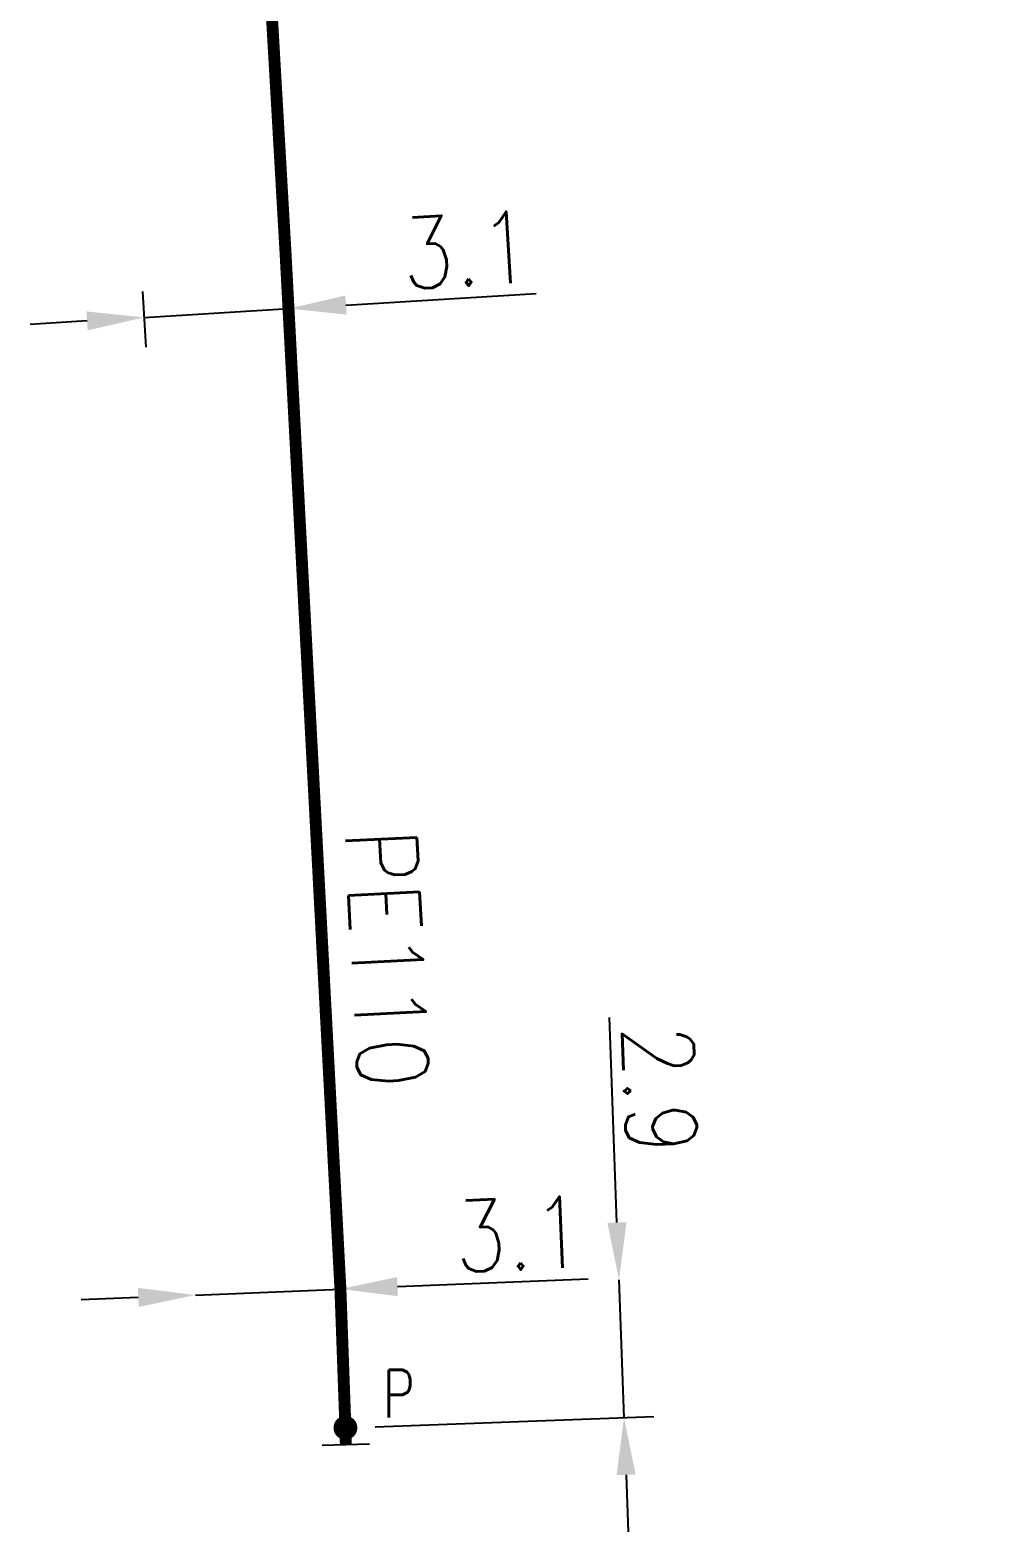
# Model space of a CAD drawing. Header units: millimetres. Extents: x 150994 to 151987, y 125997 to 127005.
# Drawn here: x 151649.85 to 151670.11, y 126248.52 to 126280.06 of the extents above; entities that cross this region are included whole.
import ezdxf
from ezdxf.enums import TextEntityAlignment as Align

# ---------------------------------------------------------------- set-up
doc = ezdxf.new("R2010")
doc.units = ezdxf.units.MM
doc.header["$PDMODE"] = 34
doc.linetypes.add('L_100_PE', pattern=[14, 10, -1.5, 1, -1.5])
doc.layers.get('0').update_dxf_attribs({"linetype": 'CONTINUOUS'})
doc.layers.get('Defpoints').update_dxf_attribs({"linetype": 'CONTINUOUS'})
for name, color, linetype in [('L_140', 3, 'CONTINUOUS'), ('L_300', 7, 'CONTINUOUS'), ('L_340', 7, 'CONTINUOUS')]:
    doc.layers.add(name, color=color, linetype=linetype)
doc.styles.add('G_ROMANS', font='ROMANS.SHX', dxfattribs={"width": 0.75})
doc.styles.get("Standard").update_dxf_attribs({"font": 'romans.shx', "width": 0.85})
doc.dimstyles.get("Standard").update_dxf_attribs({"dimtxt": 1.5, "dimasz": 1.2, "dimexe": 0.625, "dimexo": 0.625, "dimgap": 0.25, "dimtad": 1, "dimdec": 1, "dimzin": 0, "dimdsep": 46, "dimtxsty": 'Standard', "dimcen": -0.5, "dimadec": 0, "dimazin": 0, "dimtfac": 1, "dimtdec": 1, "dimtmove": 0, "dimatfit": 3, "dimfxl": 0, "dimtolj": 1, "dimtzin": 0, "dimarcsym": 0})

# ---------------------------------------------------------------- blocks, each defined once
blk = doc.blocks.new('*D344')
at = {"layer": 'Defpoints', "color": 0, "linetype": 'Continuous', "transparency": 16777216}
for p in [(151655.222, 126275.382), (151652.178, 126275.196), (151652.249, 126274.025)]:
    blk.add_point(p, dxfattribs=at)
at = {"layer": 'L_140', "color": 0, "linetype": 'Continuous', "lineweight": -2, "transparency": 16777216}
for p, q in [((151655.26, 126274.758), (151655.332, 126273.587)), ((151652.216, 126274.572), (151652.287, 126273.401)), ((151656.491, 126274.284), (151660.491, 126274.528)), ((151652.249, 126274.025), (151655.294, 126274.211)), ((151651.052, 126273.952), (151649.854, 126273.878))]:
    blk.add_line(p, q, dxfattribs=at)
at = {"layer": 'L_140', "color": 0, "linetype": 'Continuous', "transparency": 16777216}
for points in [[(151656.479, 126274.484), (151656.504, 126274.084), (151655.294, 126274.211)], [(151651.039, 126274.151), (151651.064, 126273.752), (151652.249, 126274.025)]]:
    blk.add_solid(points, dxfattribs=at)
at = {"layer": 'L_140', "color": 0, "linetype": 'Continuous', "transparency": 16777216, "insert": (151659.029, 126275.441), "char_height": 1.5, "attachment_point": 5, "rotation": 3.4964}
blk.add_mtext('\\A1;3.1', dxfattribs=at)
blk = doc.blocks.new('*D345')
at = {"layer": 'Defpoints', "color": 0, "linetype": 'Continuous', "transparency": 16777216}
for p in [(151662.229, 126253.818), (151662.229, 126253.818), (151656.48, 126250.709)]:
    blk.add_point(p, dxfattribs=at)
at = {"layer": 'L_340', "color": 0, "linetype": 'Continuous', "lineweight": -2, "transparency": 16777216}
for p, q in [((151662.185, 126255.018), (151662.03, 126259.325)), ((151662.333, 126250.92), (151662.229, 126253.818)), ((151657.105, 126250.731), (151662.958, 126250.943)), ((151662.377, 126249.721), (151662.42, 126248.522))]:
    blk.add_line(p, q, dxfattribs=at)
at = {"layer": 'L_340', "color": 0, "linetype": 'Continuous', "transparency": 16777216}
for points in [[(151662.385, 126255.025), (151661.985, 126255.01), (151662.229, 126253.818)], [(151662.577, 126249.728), (151662.177, 126249.714), (151662.333, 126250.92)]]:
    blk.add_solid(points, dxfattribs=at)
at = {"layer": 'L_340', "color": 0, "linetype": 'Continuous', "transparency": 16777216, "insert": (151663.085, 126257.807), "char_height": 1.5, "attachment_point": 5, "rotation": 272.0693}
blk.add_mtext('\\A1;2.9', dxfattribs=at)
blk = doc.blocks.new('*D346')
at = {"layer": 'Defpoints', "color": 0, "linetype": 'Continuous', "transparency": 16777216}
for p in [(151656.375, 126253.623), (151653.327, 126253.497), (151653.327, 126253.497)]:
    blk.add_point(p, dxfattribs=at)
at = {"layer": 'L_140', "color": 0, "linetype": 'Continuous', "lineweight": -2, "transparency": 16777216}
for p, q in [((151657.574, 126253.673), (151661.577, 126253.839)), ((151653.327, 126253.497), (151656.375, 126253.623)), ((151652.128, 126253.447), (151650.929, 126253.397))]:
    blk.add_line(p, q, dxfattribs=at)
at = {"layer": 'L_140', "color": 0, "linetype": 'Continuous', "transparency": 16777216}
for points in [[(151657.565, 126253.873), (151657.582, 126253.473), (151656.375, 126253.623)], [(151652.12, 126253.647), (151652.137, 126253.247), (151653.327, 126253.497)]]:
    blk.add_solid(points, dxfattribs=at)
at = {"layer": 'L_140', "color": 0, "linetype": 'Continuous', "transparency": 16777216, "insert": (151660.134, 126254.78), "char_height": 1.5, "attachment_point": 5, "rotation": 2.373}
blk.add_mtext('\\A1;3.1', dxfattribs=at)
blk = doc.blocks.new('L_300_12')
at = {"color": 0, "linetype": 'Continuous', "const_width": 0.248, "flags": 128}
blk.add_lwpolyline([(-0.126, 0, 1), (0.126, 0, 1)], format="xyb", close=True, dxfattribs=at)
at = {"linetype": 'Continuous', "style": 'G_ROMANS', "width": 0.75}
blk.add_attdef('P', text='', height=1, dxfattribs=at).set_placement((0, 1.331), align=Align.MIDDLE_CENTER)
at = {"color": 0, "linetype": 'Continuous', "width": 0.75, "flags": 3}
for tag, p in [('DEF_LEG', (0, -5)), ('DEF_COUP', (0, -7.5)), ('DEF_TYPE', (0, -10))]:
    blk.add_attdef(tag, text='', height=1.2, dxfattribs=at).set_placement(p, align=Align.MIDDLE)
blk = doc.blocks.new('L_340_07')
at = {"color": 0, "linetype": 'Continuous', "flags": 128}
blk.add_lwpolyline([(0.35, -0.5), (0.35, 0.5)], dxfattribs=at)
at = {"color": 0, "linetype": 'Continuous', "const_width": 0.25, "flags": 128}
blk.add_lwpolyline([(0, 0), (0.35, 0)], dxfattribs=at)
at = {"color": 0, "linetype": 'Continuous', "width": 0.75, "flags": 3}
for tag, p in [('DEF_LEG', (0.723, -3.465)), ('DEF_COUP', (0.723, -5.965)), ('DEF_TYPE', (0.723, -8.465))]:
    blk.add_attdef(tag, text='', height=1.2, dxfattribs=at).set_placement(p, align=Align.MIDDLE)

msp = doc.modelspace()

# ---------------------------------------------------------------- linework, layer by layer
at = {"layer": 'L_140', "linetype": 'L_100_PE', "ltscale": 0.5, "const_width": 0.25, "flags": 128}
msp.add_lwpolyline([(151669.981, 126314.221), (151668.501, 126314.464), (151668.387, 126313.773), (151667.016, 126313.998), (151665.92, 126314.001), (151663.906, 126313.636), (151661.77, 126312.9), (151659.738, 126311.65), (151658.058, 126310.345), (151656.592, 126308.816), (151655.912, 126307.927), (151655.227, 126306.97), (151654.675, 126305.711), (151653.981, 126303.524), (151653.696, 126301.827), (151655.222, 126275.382), (151656.375, 126253.623), (151656.48, 126250.709)], dxfattribs=at)

# ---------------------------------------------------------------- block references
at = {"layer": 'L_300', "ltscale": 0.5}
ref = msp.add_blockref('L_300_12', (151656.48, 126250.709), dxfattribs=dict(at, rotation=302.5205165749985))
ref.add_attrib('P', 'P', dxfattribs={"layer": '0', "linetype": 'Continuous', "height": 1, "style": 'G_ROMANS', "width": 0.75}).set_placement((151657.602, 126251.424), align=Align.MIDDLE_CENTER)
at = {"layer": 'L_340', "ltscale": 0.5, "rotation": 271.4327232673787}
msp.add_blockref('L_340_07', (151656.48, 126250.709), dxfattribs=at)

# ---------------------------------------------------------------- texts
at = {"layer": 'L_140', "linetype": 'Continuous', "width": 0.85}
msp.add_text('PE110', height=1.5, rotation=272.8858, dxfattribs=at).set_placement((151656.473, 126263.249))

# ---------------------------------------------------------------- dimensions: what is measured, and where the dimension line sits
at = {"layer": 'L_140', "linetype": 'Continuous'}
for base, p1, p2, angle, picture, middle in [((151652.249, 126274.025), (151655.222, 126275.382), (151652.178, 126275.196), 3.4964, '*D344', (151659.09, 126274.443)), ((151653.32739, 126253.49677), (151656.37477, 126253.62305), (151653.32739, 126253.49677), 2.373, '*D346', (151660.17508, 126253.78054))]:
    dim = msp.add_linear_dim(base=base, p1=p1, p2=p2, angle=angle, dimstyle='Standard', override={"dimatfit": 0}, dxfattribs=at)
    dim.commit()
    dim.dimension.update_dxf_attribs({"geometry": picture, "text_midpoint": middle, "dimtype": 160})
at = {"layer": 'L_340', "linetype": 'Continuous'}
dim = msp.add_linear_dim(base=(151662.229, 126253.818), p1=(151656.48, 126250.709), p2=(151662.229, 126253.818), angle=272.0693, dimstyle='Standard', override={"dimatfit": 0}, dxfattribs=at)
dim.commit()
dim.dimension.update_dxf_attribs({"geometry": '*D345', "text_midpoint": (151662.086, 126257.771), "dimtype": 160})

doc.saveas('drawing.dxf')
